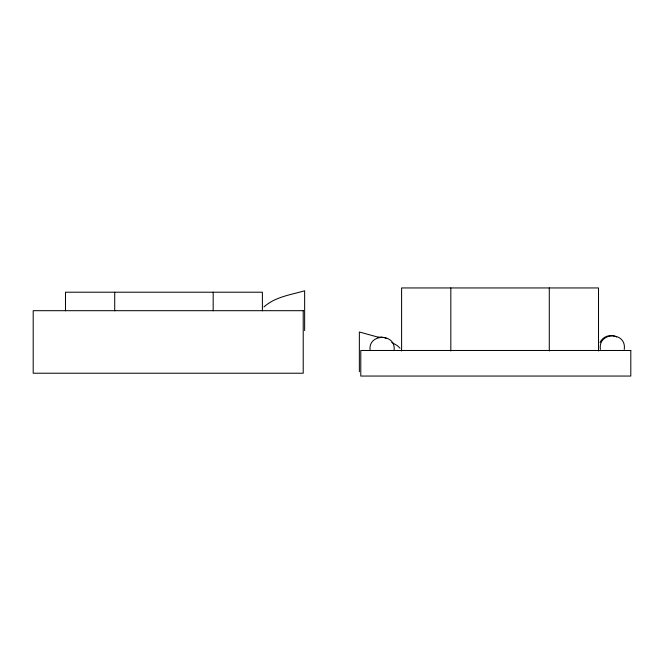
<?xml version="1.0" encoding="UTF-8"?>
<svg xmlns="http://www.w3.org/2000/svg" width="664" height="664" viewBox="0 0 664 664"><rect width="100%" height="100%" fill="white"/><g stroke="black" fill="none" stroke-linecap="round" stroke-linejoin="round"><path stroke-width="1" d="M394.142 349.646C395.636 333.369 368.553 333.369 370.055 349.646M624.251 349.405C626.907 331.444 597.741 331.444 600.397 349.405M599.999 342.475C602.065 337.951 607.145 335.079 612.083 335.635M263.981 306.951C274.971 296.874 290.815 294.833 304.643 290.782L304.643 330.581M377.741 337.353L381.269 337.013L384.738 337.702M613.254 335.801L614.964 336.283M379.683 337.594L359.357 332L359.357 371.79M385.286 337.91L386.357 338.416M616.059 336.731L616.59 336.997M391.785 342.367L397.379 345.678L400.018 348.168M598.513 350.99L598.513 287.944L401.596 287.944L401.596 350.99M549.286 287.944L549.286 350.99M450.823 287.944L450.823 350.99M262.404 310.81L262.404 292.21L65.487 292.21L65.487 310.81M213.177 292.21L213.177 310.81M114.714 292.21L114.714 310.81M303.224 310.686L33.2 310.686L33.2 373.218L303.224 373.218L303.224 310.686M630.8 350.476L360.776 350.476L360.776 376.056L630.8 376.056L630.8 350.476"/></g></svg>
